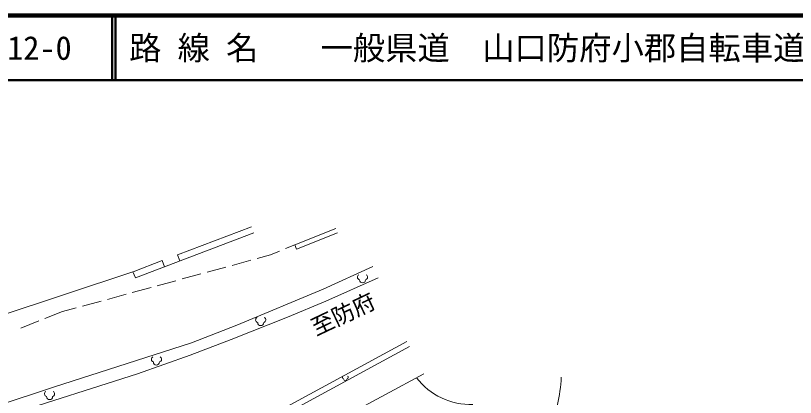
# Model space of a CAD drawing. Units: millimetres, scale not verified. Extents: x 40000 to 680000, y 20000 to 380000.
# Drawn here: x 162826 to 283411, y 320992 to 380000 of the extents above; entities that cross this region are included whole.
import ezdxf
from ezdxf.enums import TextEntityAlignment as Align

# ---------------------------------------------------------------- set-up
doc = ezdxf.new("R2010")
doc.units = ezdxf.units.MM
doc.header["$LTSCALE"] = 1000
for name, color, linetype, lineweight in [('M-BGD', 7, 'Continuous', 13), ('M-TTL', 2, 'Continuous', 140), ('M-TTL-LINE', 7, 'Continuous', 50)]:
    doc.layers.add(name, color=color, linetype=linetype, lineweight=lineweight)
doc.layers.add('M-BGD-HTXT', color=7, linetype='Continuous')
doc.layers.add('M-TTL-TXT', color=7, linetype='Continuous')
doc.styles.add('ＭＳ ゴシック', font='')
doc.styles.get('ＭＳ ゴシック').set_extended_font_data('MS Gothic')

msp = doc.modelspace()

# ---------------------------------------------------------------- linework, layer by layer
at = {"layer": 'M-BGD'}
for p, q in [((187877, 343034), (199297, 347375)), ((181361, 339487), (199653, 346440)), ((212331, 347087), (205994, 344555)), ((212591, 346437), (206253, 343905)), ((204585, 343979), (205994, 344555)), ((205994, 344555), (206253, 343905)), ((188233, 342099), (187877, 343034)), ((200164, 342456), (202251, 343025)), ((202251, 343025), (203659, 343601)), ((181005, 340421), (185499, 342130)), ((185855, 341195), (185499, 342130)), ((196306, 341402), (199200, 342192)), ((138521, 326308), (180949, 340401)), ((180949, 340401), (181361, 339487)), ((188588, 339295), (191482, 340085)), ((192447, 340348), (195341, 341139)), ((210411, 337704), (218086, 341217)), ((184729, 338241), (187624, 339031)), ((210793, 335869), (218866, 339462)), ((180871, 337187), (183765, 337978)), ((197038, 332177), (210411, 337704)), ((177012, 336134), (179906, 336924)), ((173153, 335080), (176047, 335870)), ((204849, 333417), (210793, 335869)), ((167369, 333172), (170102, 334247)), ((170102, 334247), (172189, 334817)), ((196161, 329943), (204849, 333417)), ((163646, 331708), (166438, 332806)), ((190011, 329448), (197038, 332177)), ((168689, 322557), (190011, 329448)), ((189838, 327532), (196161, 329943)), ((223322, 329641), (190370, 311787)), ((223751, 328850), (190799, 310996)), ((181651, 324623), (189838, 327532)), ((143021, 312363), (181651, 324623)), ((225928, 324622), (191112, 305896)), ((142498, 313926), (168689, 322557))]:
    msp.add_line(p, q, dxfattribs=at)
for centre, radius, start, end in [((216105, 339567), 422, 116.08703, 255.33416), ((216471, 339159), 472, 180, 0), ((216837, 339567), 422, 284.66584, 63.91297), ((200368, 332972), 422, 116.08703, 255.33416), ((201099, 332972), 422, 284.66584, 63.91297), ((200733, 332563), 472, 180, 0), ((184243, 326877), 422, 116.08703, 255.33416), ((184974, 326877), 422, 284.66584, 63.91297), ((184609, 326468), 472, 180, 0), ((213607, 324080), 241, 116.08703, 255.33416), ((213816, 323846), 270, 180, 0), ((214025, 324080), 241, 284.66584, 63.91297), ((233226, 330481), 10598, 217.5151, 271.75606), ((225919, 324942), 21294, 334.80624, 357.73119), ((167709, 321532), 422, 116.08703, 255.33416), ((168075, 321124), 472, 180, 0), ((168441, 321532), 422, 284.66584, 63.91297)]:
    msp.add_arc(centre, radius, start, end, dxfattribs=at)
at = {"layer": 'M-TTL'}
msp.add_line((680000, 380000), (40000, 380000), dxfattribs=at)
at = {"layer": 'M-TTL-LINE'}
for p, q in [((177750, 380000), (177750, 370000)), ((178250, 380000), (178250, 370000)), ((40000, 370000), (680000, 370000))]:
    msp.add_line(p, q, dxfattribs=at)

# ---------------------------------------------------------------- texts
at = {"layer": 'M-BGD-HTXT', "style": 'ＭＳ ゴシック'}
msp.add_text('至防府', height=2566, rotation=25.463, dxfattribs=at).set_placement((213476, 333888), align=Align.MIDDLE_CENTER)
at = {"layer": 'M-TTL-TXT', "style": 'ＭＳ ゴシック'}
for s, p in [('12-0', (161521, 375000)), ('路 線 名', (180380, 375000)), ('一般県道\u3000山口防府小郡自転車道線', (209969, 375000))]:
    msp.add_text(s, height=3666, dxfattribs=at).set_placement(p, align=Align.MIDDLE_LEFT)

doc.saveas('drawing.dxf')
